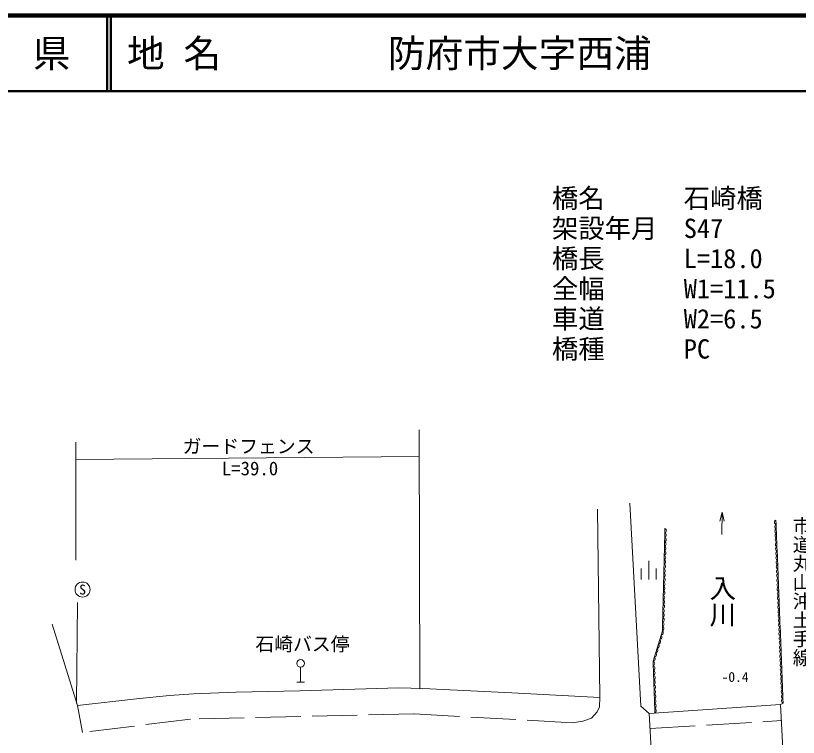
# Model space of a CAD drawing. Units: millimetres, scale not verified. Extents: x 40000 to 680000, y 20000 to 380000.
# Drawn here: x 355600 to 459500, y 284244 to 380000 of the extents above; entities that cross this region are included whole.
import ezdxf
from ezdxf.enums import TextEntityAlignment as Align

# ---------------------------------------------------------------- set-up
doc = ezdxf.new("R2010")
doc.units = ezdxf.units.MM
doc.header["$LTSCALE"] = 1000
doc.linetypes.add('DASHED', pattern=[7.5, 6, -1.5])
for name, color, linetype, lineweight in [('M-BGD', 7, 'Continuous', 13), ('M-BGD-EXST', 7, 'Continuous', 13), ('M-STR-HTXT', 7, 'Continuous', 13), ('M-STR-STR1', 1, 'Continuous', 13), ('M-TTL', 2, 'Continuous', 140), ('M-TTL-LINE', 7, 'Continuous', 50)]:
    doc.layers.add(name, color=color, linetype=linetype, lineweight=lineweight)
doc.layers.add('M-BMK-HTXT', color=7, linetype='Continuous')
doc.layers.add('M-TTL-TXT', color=7, linetype='Continuous')
doc.styles.add('@ＭＳ ゴシック', font='')
doc.styles.add('ＭＳ ゴシック', font='')
doc.styles.get('@ＭＳ ゴシック').set_extended_font_data('@MS Gothic')
doc.styles.get('ＭＳ ゴシック').set_extended_font_data('MS Gothic')

msp = doc.modelspace()

# ---------------------------------------------------------------- linework, layer by layer
at = {"layer": 'M-BGD'}
for p, q in [((437115, 315308), (438602, 288391)), ((449395, 314141), (449075, 312946)), ((449395, 314141), (449343, 311141)), ((449395, 314141), (449675, 312936)), ((456524, 313081), (456548, 312488)), ((441776, 311364), (441791, 311954)), ((456548, 312488), (456571, 311895)), ((456571, 311895), (456594, 311302)), ((441746, 310184), (441761, 310774)), ((441761, 310774), (441776, 311364)), ((456594, 311302), (456618, 310710)), ((456618, 310710), (456641, 310117)), ((441731, 309594), (441746, 310184)), ((456641, 310117), (456665, 309524)), ((441701, 308413), (441716, 309003)), ((441716, 309003), (441731, 309594)), ((456665, 309524), (456688, 308931)), ((456688, 308931), (456711, 308338)), ((441671, 307233), (441686, 307823)), ((441686, 307823), (441701, 308413)), ((456711, 308338), (456735, 307745)), ((456735, 307745), (456758, 307153)), ((441641, 306053), (441656, 306643)), ((441656, 306643), (441671, 307233)), ((456758, 307153), (456782, 306560)), ((456782, 306560), (456805, 305967)), ((441626, 305462), (441641, 306053)), ((456805, 305967), (456828, 305374)), ((441596, 304282), (441611, 304872)), ((441611, 304872), (441626, 305462)), ((456828, 305374), (456852, 304781)), ((456852, 304781), (456875, 304188)), ((441566, 303102), (441581, 303692)), ((441581, 303692), (441596, 304282)), ((456875, 304188), (456899, 303596)), ((456899, 303596), (456922, 303003)), ((441536, 301921), (441551, 302511)), ((441551, 302511), (441566, 303102)), ((456922, 303003), (456946, 302410)), ((456946, 302410), (456969, 301817)), ((441506, 300741), (441521, 301331)), ((441521, 301331), (441536, 301921)), ((456969, 301817), (456992, 301224)), ((441491, 300151), (441506, 300741)), ((456992, 301224), (457016, 300631)), ((457016, 300631), (457039, 300039)), ((441461, 298970), (441476, 299561)), ((441476, 299561), (441491, 300151)), ((457039, 300039), (457063, 299446)), ((457063, 299446), (457086, 298853)), ((441270, 297803), (441446, 298380)), ((441446, 298380), (441461, 298970)), ((457086, 298853), (457109, 298260)), ((457109, 298260), (457133, 297667)), ((440920, 296648), (441095, 297226)), ((441095, 297226), (441270, 297803)), ((457133, 297667), (457156, 297074)), ((440744, 296071), (440920, 296648)), ((457156, 297074), (457180, 296481)), ((457180, 296481), (457203, 295889)), ((440394, 294917), (440569, 295494)), ((440569, 295494), (440744, 296071)), ((457203, 295889), (457226, 295296)), ((457226, 295296), (457250, 294703)), ((440218, 294339), (440394, 294917)), ((440240, 293715), (440218, 294339)), ((457250, 294703), (457273, 294110)), ((457273, 294110), (457297, 293517)), ((440261, 293091), (440240, 293715)), ((440282, 292467), (440261, 293091)), ((457297, 293517), (457320, 292924)), ((440303, 291843), (440282, 292467)), ((457320, 292924), (457344, 292332)), ((457344, 292332), (457367, 291739)), ((440325, 291218), (440303, 291843)), ((440346, 290594), (440325, 291218)), ((457367, 291739), (457390, 291146)), ((457390, 291146), (457414, 290553)), ((440367, 289970), (440346, 290594)), ((440388, 289346), (440367, 289970)), ((457414, 290553), (457437, 289960)), ((457437, 289960), (457461, 289367)), ((440410, 288722), (440388, 289346)), ((457461, 289367), (457484, 288775)), ((439718, 287424), (438602, 288391)), ((440431, 288097), (440410, 288722)), ((440452, 287473), (440431, 288097)), ((457135, 288597), (457484, 288775))]:
    msp.add_line(p, q, dxfattribs=at)
at = {"layer": 'M-BGD', "linetype": 'DASHED'}
msp.add_line((439822, 285404), (457247, 286456), dxfattribs=at)
at = {"layer": 'M-BGD'}
msp.add_lwpolyline([(360437, 299260), (363800, 288463), (371632, 289343), (376030, 289804), (379210, 290012), (384843, 290235), (393313, 290428), (406472, 290822), (409659, 290711), (421473, 290153), (433153, 289529), (432852, 314505)], dxfattribs=at)
at = {"layer": 'M-BGD', "linetype": 'DASHED'}
msp.add_lwpolyline([(433153, 289529), (433089, 288288), (432778, 287634), (432049, 286787), (430902, 286401), (429486, 286165), (408442, 287362), (378826, 286660), (364491, 284892), (363800, 288463)], dxfattribs=at)
at = {"layer": 'M-BGD'}
for centre, radius, start, end in [((456656, 312789), 320, 114.28832, 250.23624), ((441665, 311662), 318, 290.30708, 66.78109), ((456679, 312196), 320, 114.28509, 250.23762), ((456703, 311604), 320, 114.28599, 250.23663), ((441635, 310482), 318, 290.30384, 66.78234), ((441650, 311072), 318, 290.3048, 66.78143), ((456726, 311011), 320, 114.28509, 250.23762), ((456749, 310418), 320, 114.28599, 250.23663), ((441620, 309892), 318, 290.30435, 66.78382), ((456773, 309825), 320, 114.28509, 250.23762), ((441590, 308711), 318, 290.30701, 66.78116), ((441605, 309301), 318, 290.30473, 66.7815), ((456796, 309232), 320, 114.28599, 250.23663), ((456820, 308639), 320, 114.28599, 250.23663), ((441560, 307531), 318, 290.3048, 66.78143), ((441575, 308121), 318, 290.3048, 66.78143), ((456843, 308047), 320, 114.28741, 250.23722), ((456866, 307454), 320, 114.28599, 250.23663), ((441530, 306351), 318, 290.3048, 66.78143), ((441545, 306941), 318, 290.30442, 66.78375), ((456890, 306861), 320, 114.28509, 250.23762), ((456913, 306268), 320, 114.28599, 250.23663), ((441515, 305760), 318, 290.30442, 66.78375), ((456937, 305675), 320, 114.28509, 250.23762), ((441485, 304580), 318, 290.30701, 66.78116), ((441500, 305170), 318, 290.30384, 66.78234), ((456960, 305082), 320, 114.28599, 250.23663), ((456984, 304490), 320, 114.28599, 250.23663), ((441455, 303400), 318, 290.3048, 66.78143), ((441470, 303990), 318, 290.30473, 66.7815), ((457007, 303897), 320, 114.28752, 250.23712), ((457030, 303304), 320, 114.28599, 250.23663), ((441425, 302219), 318, 290.3048, 66.78143), ((441440, 302810), 318, 290.30442, 66.78375), ((457054, 302711), 320, 114.28509, 250.23762), ((457077, 302118), 320, 114.28599, 250.23663), ((441395, 301039), 318, 290.3048, 66.78143), ((441410, 301629), 318, 290.30708, 66.78109), ((457101, 301525), 320, 114.28509, 250.23762), ((441380, 300449), 318, 290.30384, 66.78234), ((457124, 300932), 320, 114.28599, 250.23663), ((457147, 300340), 320, 114.28509, 250.23762), ((441350, 299268), 318, 290.30473, 66.7815), ((441365, 299859), 318, 290.30435, 66.78382), ((457171, 299747), 320, 114.28832, 250.23624), ((457194, 299154), 320, 114.28599, 250.23663), ((441236, 298129), 328, 276.01836, 50.19583), ((441335, 298678), 318, 290.30435, 66.78382), ((457218, 298561), 320, 114.28509, 250.23762), ((457241, 297968), 320, 114.28599, 250.23663), ((440885, 296974), 328, 276.01775, 50.19825), ((441061, 297551), 328, 276.01583, 50.19835), ((457264, 297375), 320, 114.28509, 250.23762), ((440710, 296397), 328, 276.01656, 50.19817), ((457288, 296783), 320, 114.28599, 250.23663), ((457311, 296190), 320, 114.28509, 250.23762), ((440359, 295242), 328, 276.01836, 50.19583), ((440535, 295820), 328, 276.01775, 50.19825), ((457335, 295597), 320, 114.28599, 250.23663), ((457358, 295004), 320, 114.28832, 250.23624), ((440184, 294665), 328, 276.01583, 50.19835), ((440085, 294022), 344, 296.67079, 67.2271), ((457381, 294411), 320, 114.28509, 250.23762), ((457405, 293818), 320, 114.28599, 250.23663), ((440107, 293398), 344, 296.67424, 67.22359), ((440128, 292774), 344, 296.67339, 67.2245), ((457428, 293226), 320, 114.28509, 250.23762), ((440149, 292150), 344, 296.67199, 67.22401), ((457452, 292633), 320, 114.28599, 250.23663), ((457475, 292040), 320, 114.28509, 250.23762), ((440170, 291526), 344, 296.67155, 67.22628), ((440192, 290901), 344, 296.67339, 67.2245), ((457499, 291447), 320, 114.28599, 250.23663), ((457522, 290854), 320, 114.28832, 250.23624), ((440213, 290277), 344, 296.6719, 67.22409), ((440234, 289653), 344, 296.67079, 67.2271), ((457545, 290261), 320, 114.28509, 250.23762), ((457569, 289669), 320, 114.28599, 250.23663), ((440255, 289029), 344, 296.67424, 67.22359), ((457592, 289076), 320, 114.28509, 250.23762), ((440277, 288405), 344, 296.67339, 67.2245), ((440298, 287780), 344, 296.67199, 67.22401)]:
    msp.add_arc(centre, radius, start, end, dxfattribs=at)
at = {"layer": 'M-BGD-EXST'}
for p, q in [((439642, 307668), (439642, 305168)), ((438642, 306668), (438642, 305168)), ((440642, 306668), (440642, 305168)), ((363819, 302143), (363657, 288757)), ((393425, 291554), (393425, 293554)), ((392925, 291554), (393925, 291554))]:
    msp.add_line(p, q, dxfattribs=at)
for centre, radius in [((364481, 303850), 1000), ((393425, 294054), 500)]:
    msp.add_circle(centre, radius, dxfattribs=at)
at = {"layer": 'M-STR-HTXT'}
for p, q in [((409259, 290682), (409151, 325029)), ((363581, 323412), (363581, 307752)), ((409162, 321509), (363581, 321092))]:
    msp.add_line(p, q, dxfattribs=at)
at = {"layer": 'M-STR-STR1'}
for p, q in [((439718, 287424), (457135, 288597)), ((457135, 288597), (457727, 277261)), ((440300, 276126), (439718, 287424))]:
    msp.add_line(p, q, dxfattribs=at)
at = {"layer": 'M-TTL'}
msp.add_line((680000, 380000), (40000, 380000), dxfattribs=at)
at = {"layer": 'M-TTL-LINE'}
for p, q in [((367750, 380000), (367750, 370000)), ((368250, 380000), (368250, 370000)), ((40000, 370000), (680000, 370000))]:
    msp.add_line(p, q, dxfattribs=at)

# ---------------------------------------------------------------- texts
at = {"layer": 'M-BGD-EXST', "style": 'ＭＳ ゴシック'}
msp.add_text('S', height=1320, dxfattribs=at).set_placement((364481, 303850), align=Align.MIDDLE_CENTER)
at = {"layer": 'M-BMK-HTXT', "style": '@ＭＳ ゴシック'}
for s, height, p in [('市道丸山沖土手線', 1833, (458504, 313582)), ('入川', 2566, (447367, 305813))]:
    msp.add_text(s, height=height, rotation=270, dxfattribs=at).set_placement(p, align=Align.BOTTOM_LEFT)
at = {"layer": 'M-BMK-HTXT', "style": 'ＭＳ ゴシック'}
for s, height, p in [('石崎バス停', 1833, (393673, 296626)), ('-0.4', 1320, (451104, 292260))]:
    msp.add_text(s, height=height, dxfattribs=at).set_placement(p, align=Align.MIDDLE_CENTER)
at = {"layer": 'M-STR-HTXT', "style": 'ＭＳ ゴシック'}
for s, p in [('橋名\u3000\u3000\u3000石崎橋', (426789, 357064)), ('架設年月\u3000S47', (426789, 353064)), ('橋長\u3000\u3000\u3000L=18.0', (426789, 349064)), ('全幅\u3000\u3000\u3000W1=11.5', (426789, 345064)), ('車道\u3000\u3000\u3000W2=6.5', (426789, 341064)), ('橋種\u3000\u3000\u3000PC', (426789, 337064))]:
    msp.add_text(s, height=2566, dxfattribs=at).set_placement(p, align=Align.TOP_LEFT)
for s, p in [('ガードフェンス', (386520, 322862)), ('L=39.0', (386711, 319926))]:
    msp.add_text(s, height=1833, dxfattribs=at).set_placement(p, align=Align.MIDDLE_CENTER)
at = {"layer": 'M-TTL-TXT', "style": 'ＭＳ ゴシック'}
msp.add_text('山\u3000口\u3000県', height=3666, dxfattribs=at).set_placement((350375, 375000), align=Align.MIDDLE_CENTER)
for s, p in [('地 名', (370380, 375000)), ('防府市大字西浦', (405024, 375000))]:
    msp.add_text(s, height=3666, dxfattribs=at).set_placement(p, align=Align.MIDDLE_LEFT)

doc.saveas('drawing.dxf')
